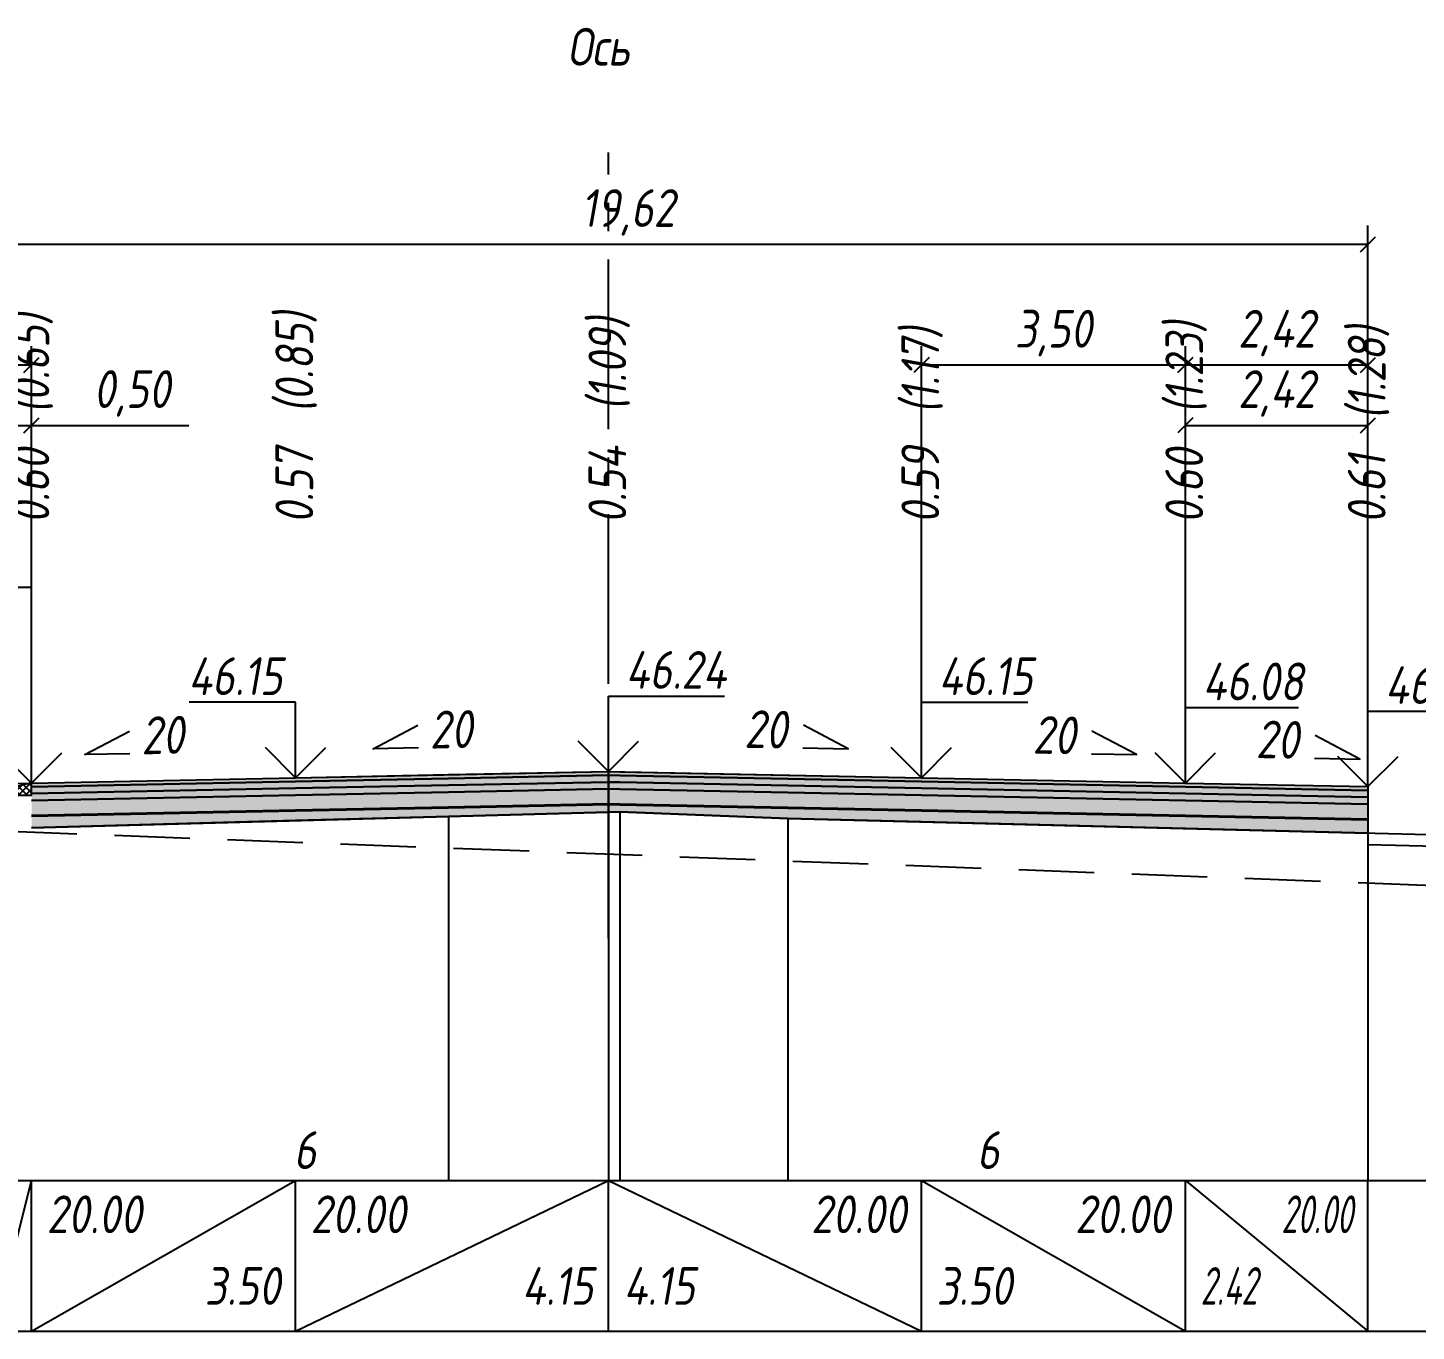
# Model space of a CAD drawing. Extents: x -717 to 1451, y -133302 to 233.
# Drawn here: x -234.9 to -142.8, y -114477.7 to -114391.3 of the extents above; entities that cross this region are included whole.
import ezdxf
from ezdxf.enums import TextEntityAlignment as Align

# ---------------------------------------------------------------- set-up
doc = ezdxf.new("R2010")
doc.units = 0
doc.linetypes.add('осевая2', pattern=[1.125, 0.75, -0.125, 0.125, -0.125])
doc.linetypes.add('штриховая', pattern=[0.75, 0.5, -0.25])
for name, color, linetype in [('Интерполированный поперечник', 2, 'Continuous'), ('Код_514', 1, 'Continuous'), ('Контур_0', 7, 'Continuous'), ('Контур_400', 7, 'Continuous'), ('Контур_508', 7, 'Continuous'), ('Контур_513', 7, 'Continuous'), ('Красный поперечник', 1, 'Continuous'), ('Объём_2501', 7, 'Continuous'), ('Ось', 1, 'осевая2'), ('Откосы', 7, 'Continuous'), ('Отметки покрытия', 7, 'Continuous'), ('Рабочие отметки', 7, 'Continuous'), ('Рабочие отметки доп.', 7, 'Continuous'), ('Слои выравнивания', 7, 'Continuous'), ('Таблица', 7, 'Continuous'), ('Уклоны проезжей части', 7, 'Continuous'), ('Черный поперечник', 3, 'Continuous')]:
    doc.layers.add(name, color=color, linetype=linetype)
for name, color, linetype, true_color in [('Контур_2570', 7, 'Continuous', 0x80ff00), ('Контур_2725', 7, 'Continuous', 0x323232), ('Контур_2760', 7, 'Continuous', 0x323232), ('Контур_2761', 7, 'Continuous', 0x323232), ('Контур_2762', 7, 'Continuous', 0x323232), ('Контур_2763', 7, 'Continuous', 0x323232), ('Контур_2764', 7, 'Continuous', 0x323232), ('Контур_2765', 7, 'Continuous', 0x323232), ('Контур_402', 7, 'Continuous', 0xff6464)]:
    doc.layers.add(name, color=color, linetype=linetype, true_color=true_color)
doc.styles.get("Standard").update_dxf_attribs({"font": 'txt', "height": 2.5})
doc.styles.add('М', font='romand.shx', dxfattribs={"width": 0.8, "oblique": 10, "height": 2.5})
doc.dimstyles.new('ISO-25', dxfattribs={"dimtxt": 2.5, "dimasz": 2.5, "dimexe": 1.25, "dimexo": 0.625, "dimtad": 1, "dimtxsty": 'Standard', "dimcen": 2.5, "dimadec": 0, "dimazin": 0, "dimtfac": 1, "dimtmove": 0, "dimatfit": 3, "dimfxl": 1, "dimarcsym": 0})

# ---------------------------------------------------------------- blocks, each defined once
blk = doc.blocks.new('_Oblique')
at = {"color": 0, "linetype": 'ByBlock', "lineweight": -2}
blk.add_line((-0.5, -0.5), (0.5, 0.5), dxfattribs=at)
blk = doc.blocks.new('*D2361')
at = {"color": 0, "lineweight": -2, "transparency": 16777216}
for p, q in [((-158.103, -114440.763), (-158.103, -114416.373)), ((-146.007, -114441.005), (-146.007, -114416.373)), ((-158.103, -114417.623), (-146.007, -114417.623))]:
    blk.add_line(p, q, dxfattribs=at)
at = {"layer": 'Defpoints', "color": 0, "transparency": 16777216}
for p in [(-146.007, -114417.623), (-158.103, -114441.388), (-146.007, -114441.63)]:
    blk.add_point(p, dxfattribs=at)
at = {"color": 0, "lineweight": -2, "transparency": 16777216, "rotation": 180}
blk.add_blockref('_Oblique', (-158.103, -114417.623), dxfattribs=at)
at = {"color": 0, "lineweight": -2, "transparency": 16777216}
blk.add_blockref('_Oblique', (-146.007, -114417.623), dxfattribs=at)
at = {"color": 0, "transparency": 16777216, "insert": (-152.055, -114415.51), "char_height": 2.5, "width": 10, "attachment_point": 5, "style": 'М'}
blk.add_mtext('2,42', dxfattribs=at)
blk = doc.blocks.new('*D2362')
at = {"color": 0, "lineweight": -2, "transparency": 16777216}
for p, q in [((-237.103, -114440.813), (-237.103, -114416.373)), ((-234.603, -114440.763), (-234.603, -114416.373)), ((-237.103, -114417.623), (-234.603, -114417.623)), ((-234.603, -114417.623), (-224.182, -114417.623))]:
    blk.add_line(p, q, dxfattribs=at)
at = {"layer": 'Defpoints', "color": 0, "transparency": 16777216}
for p in [(-234.603, -114417.623), (-237.103, -114441.438), (-234.603, -114441.388)]:
    blk.add_point(p, dxfattribs=at)
at = {"color": 0, "lineweight": -2, "transparency": 16777216, "rotation": 180}
blk.add_blockref('_Oblique', (-237.103, -114417.623), dxfattribs=at)
at = {"color": 0, "lineweight": -2, "transparency": 16777216}
blk.add_blockref('_Oblique', (-234.603, -114417.623), dxfattribs=at)
at = {"color": 0, "transparency": 16777216, "insert": (-227.943, -114415.51), "char_height": 2.5, "width": 9.16667, "attachment_point": 5, "style": 'М'}
blk.add_mtext('0,50', dxfattribs=at)
blk = doc.blocks.new('*D2363')
at = {"color": 0, "lineweight": -2, "transparency": 16777216}
for p, q in [((-175.603, -114440.413), (-175.603, -114412.373)), ((-158.103, -114440.763), (-158.103, -114412.373)), ((-158.103, -114413.623), (-175.603, -114413.623))]:
    blk.add_line(p, q, dxfattribs=at)
at = {"layer": 'Defpoints', "color": 0, "transparency": 16777216}
for p in [(-175.603, -114413.623), (-175.603, -114441.038), (-158.103, -114441.388)]:
    blk.add_point(p, dxfattribs=at)
at = {"color": 0, "lineweight": -2, "transparency": 16777216, "rotation": 180}
blk.add_blockref('_Oblique', (-175.603, -114413.623), dxfattribs=at)
at = {"color": 0, "lineweight": -2, "transparency": 16777216}
blk.add_blockref('_Oblique', (-158.103, -114413.623), dxfattribs=at)
at = {"color": 0, "transparency": 16777216, "insert": (-166.853, -114411.51), "char_height": 2.5, "width": 9.58333, "attachment_point": 5, "style": 'М'}
blk.add_mtext('3,50', dxfattribs=at)
blk = doc.blocks.new('*D2364')
at = {"color": 0, "lineweight": -2, "transparency": 16777216}
for p, q in [((-158.103, -114440.763), (-158.103, -114412.373)), ((-146.007, -114441.005), (-146.007, -114412.373)), ((-146.007, -114413.623), (-158.103, -114413.623))]:
    blk.add_line(p, q, dxfattribs=at)
at = {"layer": 'Defpoints', "color": 0, "transparency": 16777216}
for p in [(-158.103, -114413.623), (-158.103, -114441.388), (-146.007, -114441.63)]:
    blk.add_point(p, dxfattribs=at)
at = {"color": 0, "lineweight": -2, "transparency": 16777216, "rotation": 180}
blk.add_blockref('_Oblique', (-158.103, -114413.623), dxfattribs=at)
at = {"color": 0, "lineweight": -2, "transparency": 16777216}
blk.add_blockref('_Oblique', (-146.007, -114413.623), dxfattribs=at)
at = {"color": 0, "transparency": 16777216, "insert": (-152.055, -114411.51), "char_height": 2.5, "width": 10, "attachment_point": 5, "style": 'М'}
blk.add_mtext('2,42', dxfattribs=at)
blk = doc.blocks.new('*D2365')
at = {"color": 0, "lineweight": -2, "transparency": 16777216}
for p, q in [((-244.103, -114441.093), (-244.103, -114412.373)), ((-234.603, -114440.763), (-234.603, -114412.373)), ((-244.103, -114413.623), (-253.992, -114413.623)), ((-234.603, -114413.623), (-244.103, -114413.623))]:
    blk.add_line(p, q, dxfattribs=at)
at = {"layer": 'Defpoints', "color": 0, "transparency": 16777216}
for p in [(-234.603, -114413.623), (-244.103, -114441.718), (-234.603, -114441.388)]:
    blk.add_point(p, dxfattribs=at)
at = {"color": 0, "lineweight": -2, "transparency": 16777216, "rotation": 180}
blk.add_blockref('_Oblique', (-244.103, -114413.623), dxfattribs=at)
at = {"color": 0, "lineweight": -2, "transparency": 16777216}
blk.add_blockref('_Oblique', (-234.603, -114413.623), dxfattribs=at)
at = {"color": 0, "transparency": 16777216, "insert": (-250.452, -114411.51), "char_height": 2.5, "width": 8.75, "attachment_point": 5, "style": 'М'}
blk.add_mtext('1,90', dxfattribs=at)
blk = doc.blocks.new('*D2366')
at = {"color": 0, "lineweight": -2, "transparency": 16777216}
for p, q in [((-244.103, -114441.093), (-244.103, -114404.373)), ((-146.007, -114441.005), (-146.007, -114404.373)), ((-244.103, -114405.623), (-146.007, -114405.623))]:
    blk.add_line(p, q, dxfattribs=at)
at = {"layer": 'Defpoints', "color": 0, "transparency": 16777216}
for p in [(-146.007, -114405.623), (-244.103, -114441.718), (-146.007, -114441.63)]:
    blk.add_point(p, dxfattribs=at)
at = {"color": 0, "lineweight": -2, "transparency": 16777216, "rotation": 180}
blk.add_blockref('_Oblique', (-244.103, -114405.623), dxfattribs=at)
at = {"color": 0, "lineweight": -2, "transparency": 16777216}
blk.add_blockref('_Oblique', (-146.007, -114405.623), dxfattribs=at)
at = {"color": 0, "transparency": 16777216, "insert": (-195.055, -114403.51), "char_height": 2.5, "width": 11.66667, "attachment_point": 5, "style": 'М'}
blk.add_mtext('19,62', dxfattribs=at)

msp = doc.modelspace()

# ---------------------------------------------------------------- hatches: boundary and pattern name
h = msp.add_hatch()
h.set_pattern_fill('ANSI37', color=256, scale=0.1)
h.set_pattern_definition([(45, (-235.85282, -114441.62582), (-0.22451, 0.22451), []), (135, (-235.85282, -114441.62582), (-0.22451, -0.22451), [])])
h.paths.add_polyline_path([(-237.103, -114441.376), (-237.103, -114442.129), (-234.603, -114442.129), (-234.604, -114441.325), (-235.853, -114441.626)])
at = {"layer": 'Слои выравнивания'}
for color, points in [(2, [(-234.603, -114441.326), (-234.603, -114441.576), (-196.353, -114440.811), (-196.353, -114440.561)]), (3, [(-234.603, -114441.576), (-234.603, -114442.026), (-196.353, -114441.261), (-196.353, -114440.811)]), (2, [(-196.353, -114440.561), (-195.607, -114440.576), (-184.465, -114440.799), (-175.603, -114440.976), (-158.103, -114441.326), (-146.007, -114441.568), (-146.007, -114441.818), (-158.103, -114441.576), (-175.603, -114441.226), (-184.465, -114441.049), (-195.607, -114440.826), (-196.353, -114440.811)]), (3, [(-196.353, -114440.811), (-195.607, -114440.826), (-184.465, -114441.049), (-175.603, -114441.226), (-158.103, -114441.576), (-146.007, -114441.818), (-146.007, -114442.268), (-158.103, -114442.026), (-175.603, -114441.676), (-184.465, -114441.499), (-195.607, -114441.276), (-196.353, -114441.261)]), (4, [(-234.603, -114442.026), (-234.603, -114442.476), (-196.353, -114441.711), (-196.353, -114441.261)]), (5, [(-234.603, -114442.476), (-234.603, -114443.476), (-196.353, -114442.711), (-196.353, -114441.711)]), (4, [(-196.353, -114441.261), (-195.607, -114441.276), (-184.465, -114441.499), (-175.603, -114441.676), (-158.103, -114442.026), (-146.007, -114442.268), (-146.007, -114442.718), (-158.103, -114442.476), (-175.603, -114442.126), (-184.465, -114441.949), (-195.607, -114441.726), (-196.353, -114441.711)]), (5, [(-196.353, -114441.711), (-195.607, -114441.726), (-184.465, -114441.949), (-175.603, -114442.126), (-158.103, -114442.476), (-146.007, -114442.718), (-146.007, -114443.718), (-158.103, -114443.476), (-175.603, -114443.126), (-184.465, -114442.949), (-195.607, -114442.726), (-196.353, -114442.711)]), (7, [(-234.603, -114443.476), (-234.603, -114443.526), (-196.353, -114442.761), (-196.353, -114442.711)]), (7, [(-196.353, -114442.711), (-195.607, -114442.726), (-184.465, -114442.949), (-175.603, -114443.126), (-158.103, -114443.476), (-146.007, -114443.718), (-146.007, -114443.768), (-158.103, -114443.526), (-175.603, -114443.176), (-184.465, -114442.999), (-195.607, -114442.776), (-196.353, -114442.761)]), (6, [(-234.603, -114443.526), (-234.603, -114444.303), (-206.965, -114443.536), (-196.353, -114443.255), (-196.353, -114442.761)]), (6, [(-196.353, -114442.761), (-195.607, -114442.776), (-184.465, -114442.999), (-175.603, -114443.176), (-158.103, -114443.526), (-146.007, -114443.768), (-146.007, -114444.641), (-158.103, -114444.341), (-175.603, -114443.906), (-184.465, -114443.686), (-195.607, -114443.236), (-196.353, -114443.255)])]:
    msp.add_hatch(color=color, dxfattribs=at).paths.add_polyline_path(points)

# ---------------------------------------------------------------- linework, layer by layer
msp.add_lwpolyline([(-237.103, -114441.376), (-237.103, -114442.129), (-234.603, -114442.129), (-234.604, -114441.325), (-235.853, -114441.626), (-237.103, -114441.376)])
at = {"layer": 'Интерполированный поперечник', "linetype": 'штриховая', "ltscale": 10, "flags": 128}
msp.add_lwpolyline([(-251.585, -114443.931), (-121.007, -114448.897)], dxfattribs=at)
at = {"layer": 'Код_514'}
for p, q in [((-237.103, -114477.66), (-234.603, -114467.66)), ((-234.603, -114477.66), (-234.603, -114467.66)), ((-234.603, -114477.66), (-217.103, -114467.66)), ((-217.103, -114477.66), (-217.103, -114467.66)), ((-217.103, -114477.66), (-196.353, -114467.66)), ((-196.353, -114477.66), (-196.353, -114467.66)), ((-196.353, -114467.66), (-175.603, -114477.66)), ((-175.603, -114477.66), (-175.603, -114467.66)), ((-175.603, -114467.66), (-158.103, -114477.66)), ((-158.103, -114477.66), (-158.103, -114467.66)), ((-158.103, -114467.66), (-146.007, -114477.66)), ((-146.007, -114477.66), (-146.007, -114467.66))]:
    msp.add_line(p, q, dxfattribs=at)
at = {"layer": 'Контур_0', "flags": 128}
msp.add_lwpolyline([(-146.007, -114441.568), (-146.007, -114445.618)], dxfattribs=at)
at = {"layer": 'Контур_2570', "flags": 128}
msp.add_lwpolyline([(-146.007, -114445.391), (-130.481, -114445.776), (-128.66, -114445.872), (-128.159, -114445.121), (-126.229, -114445.14), (-124.013, -114445.36), (-121.007, -114445.899)], dxfattribs=at)
at = {"layer": 'Контур_2725', "flags": 128}
msp.add_lwpolyline([(-234.603, -114444.303), (-217.103, -114443.817), (-206.965, -114443.536), (-196.353, -114443.255), (-195.607, -114443.236), (-184.465, -114443.686), (-175.603, -114443.906), (-158.103, -114444.341), (-146.007, -114444.641)], dxfattribs=at)
at = {"layer": 'Контур_2760', "flags": 128}
msp.add_lwpolyline([(-236.595, -114441.366), (-234.603, -114441.326), (-217.103, -114440.976), (-206.965, -114440.773), (-196.353, -114440.561), (-195.607, -114440.576), (-184.465, -114440.799), (-175.603, -114440.976), (-158.103, -114441.326), (-146.007, -114441.568)], dxfattribs=at)
at = {"layer": 'Контур_2761', "flags": 128}
msp.add_lwpolyline([(-234.603, -114441.576), (-217.103, -114441.226), (-206.965, -114441.023), (-196.353, -114440.811), (-195.607, -114440.826), (-184.465, -114441.049), (-175.603, -114441.226), (-158.103, -114441.576), (-146.007, -114441.818)], dxfattribs=at)
at = {"layer": 'Контур_2762', "flags": 128}
msp.add_lwpolyline([(-234.603, -114442.026), (-217.103, -114441.676), (-206.965, -114441.473), (-196.353, -114441.261), (-195.607, -114441.276), (-184.465, -114441.499), (-175.603, -114441.676), (-158.103, -114442.026), (-146.007, -114442.268)], dxfattribs=at)
at = {"layer": 'Контур_2763', "flags": 128}
msp.add_lwpolyline([(-234.603, -114442.476), (-217.103, -114442.126), (-206.965, -114441.923), (-196.353, -114441.711), (-195.607, -114441.726), (-184.465, -114441.949), (-175.603, -114442.126), (-158.103, -114442.476), (-146.007, -114442.718)], dxfattribs=at)
at = {"layer": 'Контур_2764', "flags": 128}
msp.add_lwpolyline([(-234.603, -114443.476), (-217.103, -114443.126), (-206.965, -114442.923), (-196.353, -114442.711), (-195.607, -114442.726), (-184.465, -114442.949), (-175.603, -114443.126), (-158.103, -114443.476), (-146.007, -114443.718)], dxfattribs=at)
at = {"layer": 'Контур_2765', "flags": 128}
msp.add_lwpolyline([(-234.603, -114443.526), (-217.103, -114443.176), (-206.965, -114442.973), (-196.353, -114442.761), (-195.607, -114442.776), (-184.465, -114442.999), (-175.603, -114443.176), (-158.103, -114443.526), (-146.007, -114443.768)], dxfattribs=at)
at = {"layer": 'Контур_400', "flags": 128}
for points in [[(-237.103, -114441.376), (-234.603, -114441.326), (-234.603, -114441.326), (-234.603, -114441.326), (-234.603, -114441.326), (-234.603, -114441.326), (-234.603, -114441.326), (-217.103, -114440.976), (-196.353, -114440.561)], [(-196.353, -114440.561), (-175.603, -114440.976), (-158.103, -114441.326), (-158.103, -114441.326), (-158.103, -114441.326), (-158.103, -114441.326), (-146.007, -114441.568)]]:
    msp.add_lwpolyline(points, dxfattribs=at)
at = {"layer": 'Контур_402', "flags": 128}
msp.add_lwpolyline([(-234.603, -114444.303), (-206.965, -114443.536), (-196.353, -114443.255), (-195.607, -114443.236), (-184.465, -114443.686), (-146.007, -114444.641)], dxfattribs=at)
at = {"layer": 'Контур_508', "flags": 128}
msp.add_lwpolyline([(-234.603, -114444.303), (-206.965, -114443.536), (-196.353, -114443.255), (-195.607, -114443.236), (-184.465, -114443.686), (-146.007, -114444.641)], dxfattribs=at)
at = {"layer": 'Контур_513', "flags": 128}
msp.add_lwpolyline([(-234.603, -114444.303), (-206.965, -114443.536), (-196.353, -114443.255), (-195.607, -114443.236), (-184.465, -114443.686), (-146.007, -114444.641)], dxfattribs=at)
at = {"layer": 'Красный поперечник'}
for p, q in [((-217.103, -114440.976), (-196.353, -114440.561)), ((-196.353, -114440.561), (-175.603, -114440.976)), ((-237.103, -114441.376), (-234.603, -114441.326)), ((-234.603, -114441.326), (-217.103, -114440.976)), ((-175.603, -114440.976), (-158.103, -114441.326)), ((-158.103, -114441.326), (-146.007, -114441.568))]:
    msp.add_line(p, q, dxfattribs=at)
at = {"layer": 'Объём_2501', "flags": 128}
for points in [[(-237.103, -114441.376), (-234.603, -114441.326), (-234.603, -114441.326), (-234.603, -114441.326), (-234.603, -114441.326), (-234.603, -114441.326), (-234.603, -114441.326), (-217.103, -114440.976), (-196.353, -114440.561)], [(-196.353, -114440.561), (-175.603, -114440.976), (-158.103, -114441.326), (-158.103, -114441.326), (-158.103, -114441.326), (-158.103, -114441.326), (-146.007, -114441.568)], [(-158.103, -114441.326), (-146.007, -114441.568)]]:
    msp.add_lwpolyline(points, dxfattribs=at)
at = {"layer": 'Ось', "ltscale": 15}
msp.add_line((-196.353, -114451.631), (-196.353, -114399.532), dxfattribs=at)
at = {"layer": 'Откосы', "color": 1, "flags": 128}
for points in [[(-228.079, -114439.384), (-231.078, -114439.444), (-228.109, -114437.884)], [(-208.954, -114439.002), (-211.953, -114439.062), (-208.984, -114437.502)], [(-183.465, -114439.002), (-180.465, -114439.062), (-183.435, -114437.502)], [(-164.34, -114439.384), (-161.34, -114439.444), (-164.31, -114437.884)], [(-149.542, -114439.68), (-146.542, -114439.74), (-149.512, -114438.18)]]:
    msp.add_lwpolyline(points, dxfattribs=at)
at = {"layer": 'Отметки покрытия', "color": 1}
for p, q in [((-234.603, -114428.376), (-241.103, -114428.376)), ((-234.603, -114441.326), (-234.603, -114428.376)), ((-217.103, -114435.976), (-224.153, -114435.976)), ((-217.103, -114440.976), (-217.103, -114435.976)), ((-196.353, -114440.561), (-196.353, -114435.561)), ((-196.353, -114435.561), (-188.653, -114435.561)), ((-175.603, -114440.976), (-175.603, -114435.976)), ((-175.603, -114435.976), (-168.553, -114435.976)), ((-158.103, -114441.326), (-158.103, -114436.326)), ((-158.103, -114436.326), (-150.603, -114436.326)), ((-146.007, -114441.568), (-146.007, -114436.568)), ((-146.007, -114436.568), (-138.307, -114436.568)), ((-217.103, -114440.976), (-219.103, -114438.976)), ((-217.103, -114440.976), (-215.103, -114438.976)), ((-196.353, -114440.561), (-198.353, -114438.561)), ((-196.353, -114440.561), (-194.353, -114438.561)), ((-175.603, -114440.976), (-177.603, -114438.976)), ((-175.603, -114440.976), (-173.603, -114438.976)), ((-234.603, -114441.326), (-236.603, -114439.326)), ((-234.603, -114441.326), (-232.603, -114439.326)), ((-158.103, -114441.326), (-160.103, -114439.326)), ((-158.103, -114441.326), (-156.103, -114439.326)), ((-146.007, -114441.568), (-148.007, -114439.568)), ((-146.007, -114441.568), (-144.007, -114439.568))]:
    msp.add_line(p, q, dxfattribs=at)
at = {"layer": 'Слои выравнивания'}
for p, q in [((-196.353, -114440.561), (-196.353, -114467.66)), ((-146.007, -114441.568), (-146.007, -114467.66))]:
    msp.add_line(p, q, dxfattribs=at)
at = {"layer": 'Слои выравнивания', "color": 2, "flags": 128}
msp.add_lwpolyline([(-234.603, -114441.326), (-217.103, -114440.976), (-206.965, -114440.773), (-196.353, -114440.561), (-196.353, -114440.811), (-206.965, -114441.023), (-217.103, -114441.226), (-234.603, -114441.576)], dxfattribs=at)
at = {"layer": 'Слои выравнивания', "color": 3, "flags": 128}
msp.add_lwpolyline([(-234.603, -114441.576), (-217.103, -114441.226), (-206.965, -114441.023), (-196.353, -114440.811), (-196.353, -114441.261), (-206.965, -114441.473), (-217.103, -114441.676), (-234.603, -114442.026)], dxfattribs=at)
at = {"layer": 'Слои выравнивания', "color": 2, "flags": 128}
msp.add_lwpolyline([(-196.353, -114440.561), (-195.607, -114440.576), (-184.465, -114440.799), (-175.603, -114440.976), (-158.103, -114441.326), (-146.007, -114441.568), (-146.007, -114441.818), (-158.103, -114441.576), (-175.603, -114441.226), (-184.465, -114441.049), (-195.607, -114440.826), (-196.353, -114440.811)], close=True, dxfattribs=at)
at = {"layer": 'Слои выравнивания', "color": 3, "flags": 128}
msp.add_lwpolyline([(-196.353, -114440.811), (-195.607, -114440.826), (-184.465, -114441.049), (-175.603, -114441.226), (-158.103, -114441.576), (-146.007, -114441.818), (-146.007, -114442.268), (-158.103, -114442.026), (-175.603, -114441.676), (-184.465, -114441.499), (-195.607, -114441.276), (-196.353, -114441.261)], close=True, dxfattribs=at)
at = {"layer": 'Слои выравнивания', "color": 4, "flags": 128}
msp.add_lwpolyline([(-234.603, -114442.026), (-217.103, -114441.676), (-206.965, -114441.473), (-196.353, -114441.261), (-196.353, -114441.711), (-206.965, -114441.923), (-217.103, -114442.126), (-234.603, -114442.476)], dxfattribs=at)
at = {"layer": 'Слои выравнивания', "color": 5, "flags": 128}
msp.add_lwpolyline([(-234.603, -114442.476), (-217.103, -114442.126), (-206.965, -114441.923), (-196.353, -114441.711), (-196.353, -114442.711), (-206.965, -114442.923), (-217.103, -114443.126), (-234.603, -114443.476)], dxfattribs=at)
at = {"layer": 'Слои выравнивания', "color": 4, "flags": 128}
msp.add_lwpolyline([(-196.353, -114441.261), (-195.607, -114441.276), (-184.465, -114441.499), (-175.603, -114441.676), (-158.103, -114442.026), (-146.007, -114442.268), (-146.007, -114442.718), (-158.103, -114442.476), (-175.603, -114442.126), (-184.465, -114441.949), (-195.607, -114441.726), (-196.353, -114441.711)], close=True, dxfattribs=at)
at = {"layer": 'Слои выравнивания', "color": 5, "flags": 128}
msp.add_lwpolyline([(-196.353, -114441.711), (-195.607, -114441.726), (-184.465, -114441.949), (-175.603, -114442.126), (-158.103, -114442.476), (-146.007, -114442.718), (-146.007, -114443.718), (-158.103, -114443.476), (-175.603, -114443.126), (-184.465, -114442.949), (-195.607, -114442.726), (-196.353, -114442.711)], close=True, dxfattribs=at)
at = {"layer": 'Слои выравнивания', "color": 7, "flags": 128}
msp.add_lwpolyline([(-234.603, -114443.476), (-217.103, -114443.126), (-206.965, -114442.923), (-196.353, -114442.711), (-196.353, -114442.761), (-206.965, -114442.973), (-217.103, -114443.176), (-234.603, -114443.526)], dxfattribs=at)
msp.add_lwpolyline([(-196.353, -114442.711), (-195.607, -114442.726), (-184.465, -114442.949), (-175.603, -114443.126), (-158.103, -114443.476), (-146.007, -114443.718), (-146.007, -114443.768), (-158.103, -114443.526), (-175.603, -114443.176), (-184.465, -114442.999), (-195.607, -114442.776), (-196.353, -114442.761)], close=True, dxfattribs=at)
at = {"layer": 'Слои выравнивания', "color": 6, "flags": 128}
msp.add_lwpolyline([(-234.603, -114443.526), (-217.103, -114443.176), (-206.965, -114442.973), (-196.353, -114442.761), (-196.353, -114443.255), (-206.965, -114443.536), (-217.103, -114443.817), (-234.603, -114444.303)], dxfattribs=at)
msp.add_lwpolyline([(-196.353, -114442.761), (-195.607, -114442.776), (-184.465, -114442.999), (-175.603, -114443.176), (-158.103, -114443.526), (-146.007, -114443.768), (-146.007, -114444.641), (-158.103, -114444.341), (-175.603, -114443.906), (-184.465, -114443.686), (-195.607, -114443.236), (-196.353, -114443.255)], close=True, dxfattribs=at)
at = {"layer": 'Таблица'}
for p, q in [((-286.309, -114467.66), (-121.007, -114467.66)), ((-286.309, -114477.66), (-121.007, -114477.66))]:
    msp.add_line(p, q, dxfattribs=at)
at = {"layer": 'Черный поперечник', "color": 7}
for p, q in [((-206.965, -114443.536), (-206.965, -114467.66)), ((-196.353, -114443.255), (-196.353, -114467.66)), ((-195.607, -114443.236), (-195.607, -114467.66)), ((-184.465, -114443.686), (-184.465, -114467.66))]:
    msp.add_line(p, q, dxfattribs=at)
at = {"layer": 'Черный поперечник', "flags": 128}
msp.add_lwpolyline([(-234.603, -114444.303), (-206.965, -114443.536), (-196.353, -114443.255), (-195.607, -114443.236), (-184.465, -114443.686), (-130.481, -114445.026), (-128.66, -114445.122), (-128.159, -114444.371), (-126.229, -114444.39), (-124.013, -114444.61), (-121.007, -114445.149)], dxfattribs=at)

# ---------------------------------------------------------------- texts
at = {"layer": 'Код_514', "style": 'М', "oblique": 10, "width": 0.8}
for p in [(-233.603, -114468.66), (-216.103, -114468.66)]:
    msp.add_text('20.00', height=2.5, dxfattribs=at).set_placement(p, align=Align.TOP_LEFT)
at = {"layer": 'Код_514', "style": 'М', "oblique": 10}
for width, p in [(0.8, (-176.603, -114468.66)), (0.8, (-159.103, -114468.66)), (0.6, (-147.007, -114468.66))]:
    msp.add_text('20.00', height=2.5, dxfattribs=dict(at, width=width)).set_placement(p, align=Align.TOP_RIGHT)
at = {"layer": 'Код_514', "style": 'М', "oblique": 10, "width": 0.8}
for s, p in [('3.50', (-218.103, -114476.66)), ('4.15', (-197.353, -114476.66))]:
    msp.add_text(s, height=2.5, dxfattribs=at).set_placement(p, align=Align.BOTTOM_RIGHT)
at = {"layer": 'Код_514', "style": 'М', "oblique": 10}
for s, width, p in [('4.15', 0.8, (-195.353, -114476.66)), ('3.50', 0.8, (-174.603, -114476.66)), ('2.42', 0.6, (-157.103, -114476.66))]:
    msp.add_text(s, height=2.5, dxfattribs=dict(at, width=width)).set_placement(p, align=Align.BOTTOM_LEFT)
at = {"layer": 'Ось', "ltscale": 15, "style": 'М', "oblique": 10, "width": 0.8}
msp.add_text('Ось ', height=2.5, dxfattribs=at).set_placement((-196.353, -114394.532), align=Align.BOTTOM_CENTER)
at = {"layer": 'Отметки покрытия', "color": 1, "style": 'М', "oblique": 10, "width": 0.8}
for s, p in [('46.24', (-195.212, -114435.83)), ('46.15', (-174.462, -114436.245)), ('46.08', (-156.962, -114436.595)), ('46.04', (-144.866, -114436.836))]:
    msp.add_text(s, height=2.5, dxfattribs=at).set_placement(p, align=Align.BOTTOM_LEFT)
msp.add_text('46.15', height=2.5, dxfattribs=at).set_placement((-217.962, -114436.245), align=Align.BOTTOM_RIGHT)
at = {"layer": 'Рабочие отметки', "color": 1, "style": 'М', "oblique": 10, "width": 0.8}
for s, p in [('0.60', (-234.681, -114424.126)), ('0.57', (-217.181, -114424.126)), ('0.54', (-196.431, -114424.126)), ('0.59', (-175.681, -114424.126)), ('0.60', (-158.181, -114424.126)), ('0.61', (-146.085, -114424.126))]:
    msp.add_text(s, height=2.5, rotation=90, dxfattribs=at).set_placement(p, align=Align.MIDDLE_LEFT)
at = {"layer": 'Рабочие отметки доп.', "color": 1, "style": 'М', "oblique": 10, "width": 0.8}
for s, p in [('(0.65)', (-234.681, -114416.826)), ('(0.85)', (-217.181, -114416.776)), ('(1.09)', (-196.431, -114416.626)), ('(1.17)', (-175.681, -114416.826)), ('(1.23)', (-158.181, -114416.826)), ('(1.28)', (-146.085, -114417.226))]:
    msp.add_text(s, height=2.5, rotation=90, dxfattribs=at).set_placement(p, align=Align.MIDDLE_LEFT)
at = {"layer": 'Слои выравнивания', "style": 'М', "oblique": 10, "width": 0.8}
for p in [(-216.474, -114467.66), (-171.18, -114467.66)]:
    msp.add_text('6', height=2.5, dxfattribs=at).set_placement(p, align=Align.BOTTOM_CENTER)
at = {"layer": 'Уклоны проезжей части', "color": 1, "style": 'М', "oblique": 10, "width": 0.8}
for rotation, p in [(1.14576, (-225.873, -114440.151)), (1.14576, (-206.748, -114439.769)), (358.85423, (-185.958, -114439.769)), (358.85423, (-166.833, -114440.151)), (358.85423, (-152.035, -114440.447))]:
    msp.add_text('20', height=2.5, rotation=rotation, dxfattribs=at).set_placement(p, align=Align.BOTTOM_CENTER)

# ---------------------------------------------------------------- dimensions: what is measured, and where the dimension line sits
at = {"color": 5}
for base, p1, picture, middle in [((-146.007, -114405.623), (-244.103, -114441.718), '*D2366', (-195.055, -114403.51)), ((-146.007, -114417.623), (-158.103, -114441.388), '*D2361', (-152.055, -114415.51))]:
    dim = msp.add_linear_dim(base=base, p1=p1, p2=(-146.007, -114441.63), angle=180, dimstyle='ISO-25', override={"dimasz": 1, "dimlfac": 0.2, "dimzin": 0, "dimtxsty": 'М', "dimblk1": 'Oblique', "dimblk2": 'Oblique', "dimsah": 1}, dxfattribs=at)
    dim.commit()
    dim.dimension.update_dxf_attribs({"geometry": picture, "text_midpoint": middle})
for base, p1, picture, middle in [((-234.603, -114413.623), (-244.103, -114441.718), '*D2365', (-250.452, -114413.623)), ((-234.603, -114417.623), (-237.103, -114441.438), '*D2362', (-227.943, -114417.623))]:
    dim = msp.add_linear_dim(base=base, p1=p1, p2=(-234.603, -114441.388), angle=180, dimstyle='ISO-25', override={"dimasz": 1, "dimlfac": 0.2, "dimzin": 0, "dimtxsty": 'М', "dimblk1": 'Oblique', "dimblk2": 'Oblique', "dimsah": 1}, dxfattribs=at)
    dim.commit()
    dim.dimension.update_dxf_attribs({"geometry": picture, "text_midpoint": middle, "dimtype": 160})
for base, p1, p2, picture, middle in [((-175.603, -114413.623), (-158.103, -114441.388), (-175.603, -114441.038), '*D2363', (-166.853, -114411.51)), ((-158.103, -114413.623), (-146.007, -114441.63), (-158.103, -114441.388), '*D2364', (-152.055, -114411.51))]:
    dim = msp.add_linear_dim(base=base, p1=p1, p2=p2, dimstyle='ISO-25', override={"dimasz": 1, "dimlfac": 0.2, "dimzin": 0, "dimtxsty": 'М', "dimblk1": 'Oblique', "dimblk2": 'Oblique', "dimsah": 1}, dxfattribs=at)
    dim.commit()
    dim.dimension.update_dxf_attribs({"geometry": picture, "text_midpoint": middle})

doc.saveas('drawing.dxf')
